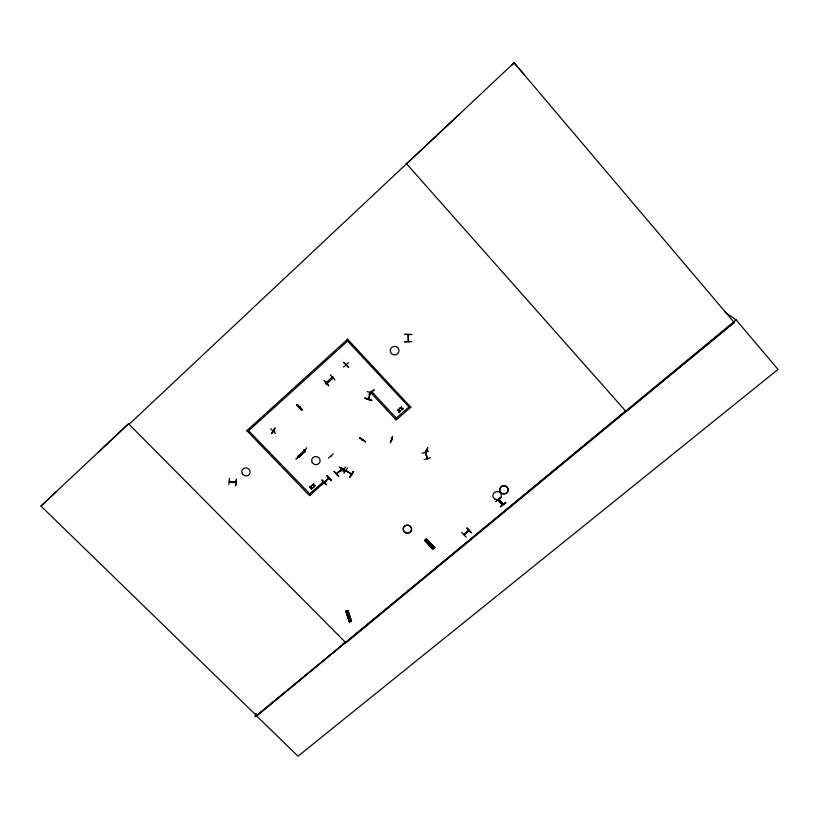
<?xml version="1.0" encoding="UTF-8"?>
<svg xmlns="http://www.w3.org/2000/svg" width="819" height="819" viewBox="0 0 819 819"><rect width="100%" height="100%" fill="white"/><g stroke="black" fill="none" stroke-linecap="round" stroke-linejoin="round"><path stroke-width="1.23" d="M332.995 377.047L332.749 376.842M346.048 365.284L346.058 364.854M425.399 539.782L426.289 539.158L434.735 547.409L426.484 538.933L424.826 540.325L432.811 549.006L424.703 540.479M433.231 546.007L431.572 547.338M433.783 546.59L432.115 547.911M274.068 431.265L273.3 431.05M404.77 341.605L411.824 341.523L404.76 342.045M432.944 548.781L424.795 540.366M432.401 545.147L430.743 546.478M345.915 470.382L351.505 474.355L345.792 470.577M430.64 457.729L424.068 459.592M428.583 451.238L422.01 453.224M427.283 457.985C421.416 439.035 431.705 472.42 425.194 452.375M427.723 447.635L425.511 453.89L427.764 447.655M426.607 450.604L425.88 450.716L426.075 450.215M425.44 452.119L425.655 452.682M368.683 398.925L370.608 392.782M228.839 484.684L229.494 478.327M343.519 469.287L343.837 468.816M235.473 482.053L235.309 482.575M236.067 482.207L235.77 482.678L235.933 482.125M235.606 485.698L236.353 479.228L235.698 485.698M362.756 440.069L362.193 440.182M348.792 617.475L349.437 616.871M299.304 457.493L298.874 457.135M323.157 482.555L323.577 483.251M346.048 365.079L346.713 365.366L346.212 364.824M370.915 391.625L371.56 391.984L370.946 391.513M370.27 392.127L396.191 420.014L410.862 407.074M409.858 407.954L346.703 340.069M408.957 406.971L395.321 418.898M370.116 393.396L370.608 392.874M403.398 408.783L401.75 408.282L403.081 409.05C400.675 406.982 402.692 411.998 401.791 408.63M402.047 409.92L401.402 408.558L399.723 408.108L401.351 408.261L401.433 406.613L401.75 408.333M399.129 411.005L400.44 411.333M399.099 410.606L400.737 411.107L399.088 410.657L398.771 408.937L398.699 410.585L397.369 410.206L398.71 410.534M392.506 436.466L390.458 442.669M391.472 439.752L392.188 439.475M392.27 439.772L391.533 439.772L392.24 439.568M396.304 418.028L371.263 391.247M430.845 544.84L430.456 544.072L430.159 544.973M430.927 544.574L430.159 544.932M408.179 341.431L408.057 334.541M408.456 341.359L408.302 334.541M350.88 619.502L348.802 619.952M351.105 620.208L349.037 620.659M349.385 621.723L345.741 611.384L347.727 610.902M350.215 617.485L348.136 617.935M349.867 616.41L347.788 616.871M359.94 437.837L365.581 441.676M349.836 476.883L353.409 471.437L349.836 476.873M362.786 439.854L362.326 440.653L362.448 439.803M365.131 398.116L371.642 400.583L365.161 398.024M373.853 393.673L367.199 391.595M374.16 389.926L368.959 394.359L374.119 389.783M347.532 467.915L344.021 473.269M368.826 398.372L368.673 399.088M368.816 398.525L368.407 398.904M340.469 467.403L345.987 471.427L346.294 470.925M368.355 398.812L370.372 392.711L370.127 393.263M345.874 466.984L340.919 471.191M343.847 471.918L339.261 466.973M343.253 469.123L343.448 469.082M371.652 400.563L365.028 398.433M341.165 469.799L341.615 469.41L336.783 473.822M341.503 469.195L336.619 473.372M341.011 469.543L341.093 470.065M724.805 311.998L736.107 319.86L778.05 369.4L298.003 756.193L256.593 715.929L625.593 411.005M341.093 469.901L337.131 473.515M256.112 713.369L254.955 716.84L345.485 642.372L343.161 643.386M392.577 436.404L390.397 442.741M334.183 471.416L338.841 476.269M326.812 475.604L331.439 480.415M329.207 477.999L328.634 478.531M328.706 478.429L329.125 478.286M324.16 481.951L328.9 477.866M326.218 480.927L321.243 485.298M371.539 391.902L370.905 391.687M324.396 482.196L324.529 481.869M246.785 430.661L309.572 495.7L323.822 482.739M323.863 482.893L323.28 482.555M333.364 453.798L328.399 458.138M309.684 493.765L322.706 482.371M273.802 431.408L273.761 430.344M300.041 406.695L299.13 407.882L299.682 407.391M313.923 487.08L314.261 486.742C312.469 484.398 318.038 486.506 313.912 485.237L313.585 483.568L313.534 485.165L311.937 485.053L313.595 485.442L314.261 486.742M311.415 487.786C314.691 488.943 309.961 486.506 311.701 489.025L311.384 489.291C312.448 486.998 307.043 486.947 311.036 487.725L311.384 489.291M311.394 487.397L313.012 487.827L311.374 487.448L311.046 485.79L310.995 487.387L309.695 487.018L310.995 487.387M310.585 494.696L247.727 429.811M311.701 489.025L311.445 487.725M348.597 616.871L349.273 617.475M349.437 617.372L349.252 616.707M468.939 530.436L463.963 534.52M348.607 362.582L343.55 367.096M297.809 456.306L298.648 457.422L305.262 451.453M304.791 450.041L304.023 450.153M297.737 456.47L304.709 449.907M304.729 450.01L304.156 449.856L304.607 450.133M334.961 379.873L330.19 374.785M301.116 454.862L295.915 459.039L301.044 454.914M325.778 382.882L326.638 383.998L333.425 377.815M328.706 385.739L324.17 380.507M325.716 383.016L332.504 376.832M331.183 456.255L331.009 456.408M347.635 341.073L248.659 430.774M325.942 383.855L326.259 383.067M246.683 430.814L347.696 339.168M466.154 537.1L461.65 532.381M346.191 471.13L340.458 467.414L346.212 471.027M500.327 502.211L500.849 501.781M501.126 502.211L500.276 502.252M301.801 409.95L297.307 404.709M299.048 407.586L299.908 406.685M297.113 404.883L302.047 409.735M275.583 433.527L270.618 428.767M273.792 431.439L274.089 430.948M271.611 433.589L274.815 427.989M273.3 430.64L273.689 430.477M273.526 430.681L273.382 431.183L273.904 430.518M229.883 481.767L229.996 481.244M229.535 481.173L229.371 481.736L235.852 482.626M275.184 428.091L271.642 433.589M304.125 449.692L304.443 450.378M306.726 447.768L302.948 453.091M349.774 476.965L353.409 471.437M350.082 477.149L353.675 471.724M365.53 441.81L359.93 437.848M365.571 441.738L359.766 438.032M229.259 481.429L235.872 482.401M329.054 478.316L324.324 482.401M433.128 548.74L425.133 540.049L433.384 548.535M434.152 547.901L434.725 547.43M425.911 539.363L434.265 547.778M348.761 616.707L348.689 617.403M464.076 534.807L468.877 530.251M301.832 409.93L297.072 404.924M425.122 540.09L433.282 548.587M426.054 539.363L434.377 547.727M338.646 476.443L333.998 471.58M502.395 505.057L497.921 500.214M498.187 500.01L502.6 504.883L498.116 500.051M511.486 65.366L514.107 62.807L524.242 74.601M128.542 423.792L345.976 642.864L734.09 322.358L514.107 62.807L129.074 424.324L128.542 423.792L98.137 452.477M256.654 715.745L40.95 506.06L128.603 423.73L129.136 424.273M406.562 163.78L459.305 114.363M40.95 506.06L56.347 491.728M326.095 383.261L325.87 383.855M370.229 392.26L371.222 391.38M343.919 362.428L348.679 367.547L343.806 362.52M397.379 410.155L398.74 410.933L399.058 412.581L399.14 410.954M331.367 480.548L326.812 475.542L331.439 480.477M425.645 541.195L427.313 539.803M434.602 547.399L433.067 548.791M500.818 497.368L495.649 501.637L500.798 497.358M466.85 528.071L471.253 532.77M464.598 534.336L468.529 530.907L464.537 534.142M500.378 506.644L505.794 502.723M505.558 502.405L500.389 506.726L505.784 502.712M256.593 715.929L736.107 319.86M734.264 322.563L626.085 411.558L406.019 163.176M328.706 385.78L324.15 380.518M348.659 616.83L349.344 616.83M499.017 499.303L503.521 504.115M299.846 406.879L299.734 407.442M349.191 621.908L349.928 621.723L346.15 611.281M350.88 621.498L351.607 621.314L348.014 610.759L347.43 610.974L350.931 621.488L351.474 621.211L349.375 621.795L345.925 611.271L349.918 621.734M425.952 450.716L426.627 450.665M273.433 431.07L274.007 431.224M345.772 611.384L346.468 611.209M346.447 612.243L348.218 611.803M346.273 612.346L348.362 611.824M426.003 450.43L426.556 450.634M230.067 481.613L235.268 482.381M351.054 621.386L347.604 610.861M349.467 621.846L346.324 611.169M399.713 408.149L401.392 408.609M365.11 398.188L371.754 400.245M468.54 531.07L468.785 530.241M345.987 470.628L351.546 474.037M425.368 452.999L425.153 452.426M322.645 482.545L323.546 483.486M304.279 450.665L305.19 451.617M426.361 538.984L434.52 547.604M467.035 527.907L471.519 532.667M332.442 376.955L333.364 377.948M347.645 339.271L410.841 407.217M347.87 610.728L351.331 621.396L347.758 610.892M346.099 611.169L349.652 621.795M503.235 504.269L498.761 499.529M464.281 533.978L464.189 534.766L463.933 534.264M431.674 544.328L430.006 545.771L431.674 544.328M430.855 543.458L429.187 544.901L430.855 543.458M411.701 334.51L404.606 334.316L411.691 334.551M350.542 618.365L348.444 618.949L350.542 618.365M326.464 484.694L321.836 479.842L326.453 484.705M404.289 531.695L404.279 531.715A4.208 3.941 7.1 0 0 411.404 530.384A4.208 3.941 7.1 0 0 406.511 525.255A4.208 3.941 7.1 0 0 404.299 531.736A4.187 3.931 7.1 0 0 411.384 530.384A4.187 3.931 7.1 0 0 406.511 525.266A4.187 3.931 7.1 0 0 404.31 531.726M296.887 405.088L301.587 410.155L302.252 409.572L297.502 404.545L296.857 405.129M242.342 473.689A4.228 3.962 26.1 0 0 249.57 474.109A4.228 3.962 26.1 0 0 246.007 467.895A4.228 3.962 26.1 0 0 242.342 473.689M391.431 353.511A4.361 4.29 16.7 0 0 398.802 351.986A4.361 4.29 16.7 0 0 393.704 346.447A4.361 4.29 16.7 0 0 391.431 353.511M501.545 493.253A4.259 4.034 -5 0 0 508.179 490.141A4.29 4.054 -5 0 0 502.047 486.21A4.29 4.054 -5 0 0 501.525 493.222A4.29 4.054 -5 0 0 508.2 490.09A4.259 4.034 -5 0 0 502.067 486.281A4.259 4.034 -5 0 0 501.545 493.253M494.737 498.914A4.249 4.013 -3.9 0 0 501.361 495.812A4.249 4.013 -3.9 0 0 495.249 491.963A4.249 4.013 -3.9 0 0 494.737 498.914M312.193 462.418A4.238 4.023 20.4 0 0 319.492 462.827A4.238 4.023 20.4 0 0 316.001 456.562A4.238 4.023 20.4 0 0 312.193 462.418"/></g></svg>
